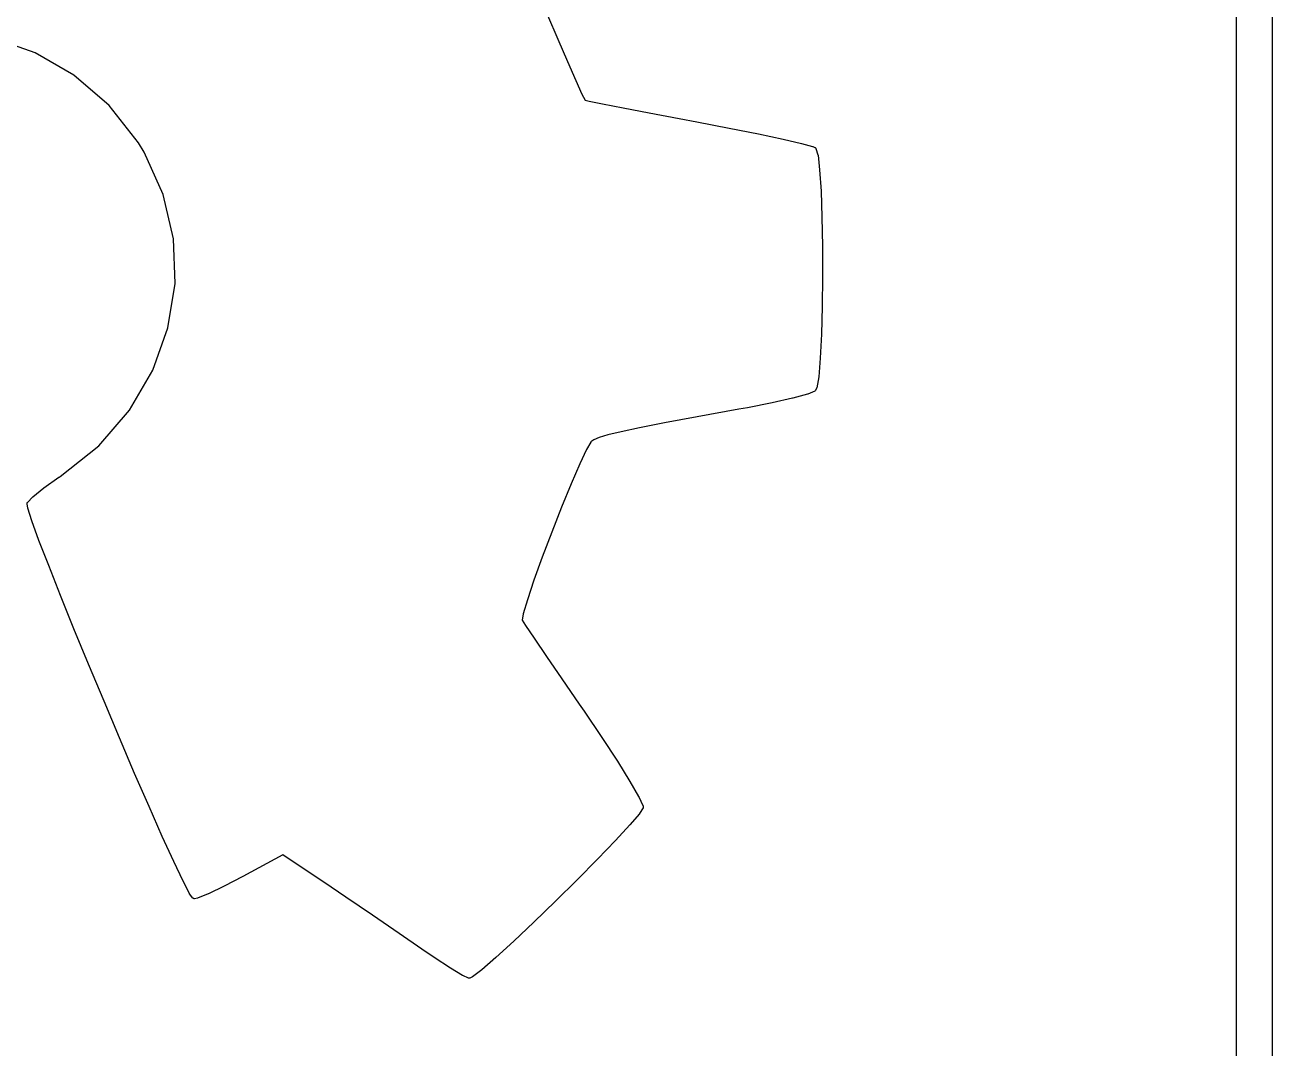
# Model space of a CAD drawing. Extents: x 10 to 287, y -200 to -10.
# Drawn here: x 117.835 to 122.03, y -62.817 to -59.374 of the extents above; entities that cross this region are included whole.
import ezdxf

# ---------------------------------------------------------------- set-up
doc = ezdxf.new("R2010")
doc.units = 0
doc.layers.add('BLACK', color=7, linetype='CONTINUOUS')

msp = doc.modelspace()

# ---------------------------------------------------------------- linework, layer by layer
at = {"layer": 'BLACK', "linetype": 'CONTINUOUS'}
for p, q in [((121.91, -63.28), (121.91, -58.08)), ((122.03, -58.08), (122.03, -63.28)), ((119.593, -59.3413), (119.628, -59.4221)), ((117.869, -59.4675), (117.729, -59.4175)), ((119.628, -59.4221), (119.66, -59.4973)), ((118, -59.5433), (117.869, -59.4675)), ((119.66, -59.4973), (119.66, -59.4973)), ((119.66, -59.4973), (119.688, -59.5607)), ((118.118, -59.6446), (118, -59.5433)), ((119.688, -59.5607), (119.708, -59.6062)), ((119.708, -59.6062), (119.719, -59.6266)), ((118.217, -59.7708), (118.118, -59.6446)), ((119.719, -59.6266), (119.733, -59.6302)), ((119.733, -59.6302), (119.778, -59.6395)), ((119.778, -59.6395), (119.778, -59.6395)), ((119.778, -59.6395), (119.847, -59.6529)), ((119.847, -59.6529), (119.847, -59.6529)), ((119.847, -59.6529), (119.935, -59.6697)), ((119.935, -59.6697), (119.935, -59.6697)), ((119.935, -59.6697), (120.036, -59.6889)), ((120.036, -59.6889), (120.095, -59.6999)), ((120.095, -59.6999), (120.095, -59.6999)), ((120.095, -59.6999), (120.095, -59.6999)), ((120.095, -59.6999), (120.204, -59.7206)), ((120.204, -59.7206), (120.204, -59.7206)), ((120.204, -59.7206), (120.204, -59.7206)), ((120.204, -59.7206), (120.302, -59.7403)), ((118.236, -59.8017), (118.217, -59.7708)), ((120.302, -59.7403), (120.302, -59.7403)), ((120.302, -59.7403), (120.302, -59.7403)), ((120.302, -59.7403), (120.385, -59.7579)), ((120.385, -59.7579), (120.385, -59.7579)), ((120.385, -59.7579), (120.385, -59.7579)), ((120.385, -59.7579), (120.447, -59.7724)), ((120.447, -59.7724), (120.447, -59.7724)), ((120.447, -59.7724), (120.447, -59.7724)), ((120.447, -59.7724), (120.484, -59.7826)), ((118.3, -59.9446), (118.236, -59.8017)), ((120.484, -59.7826), (120.485, -59.7829)), ((120.485, -59.7829), (120.485, -59.7829)), ((120.485, -59.7829), (120.492, -59.7861)), ((120.492, -59.7861), (120.492, -59.7862)), ((120.492, -59.7862), (120.493, -59.7862)), ((120.493, -59.7862), (120.494, -59.7876)), ((120.494, -59.7876), (120.495, -59.7889)), ((120.495, -59.7889), (120.495, -59.789)), ((120.495, -59.789), (120.495, -59.7891)), ((120.495, -59.7891), (120.502, -59.811)), ((120.502, -59.811), (120.502, -59.8116)), ((120.502, -59.8116), (120.503, -59.812)), ((120.503, -59.812), (120.508, -59.8616)), ((120.508, -59.8616), (120.508, -59.8617)), ((120.508, -59.8617), (120.508, -59.8618)), ((120.508, -59.8618), (120.513, -59.9332)), ((118.335, -60.0932), (118.3, -59.9446)), ((120.513, -59.9332), (120.513, -59.9332)), ((120.513, -59.9332), (120.513, -59.9333)), ((120.513, -59.9333), (120.516, -60.0207)), ((120.516, -60.0207), (120.516, -60.0207)), ((120.516, -60.0207), (120.516, -60.0208)), ((120.516, -60.0208), (120.518, -60.1183)), ((118.34, -60.2438), (118.335, -60.0932)), ((120.518, -60.1183), (120.518, -60.1184)), ((120.518, -60.1184), (120.518, -60.1184)), ((120.518, -60.1184), (120.518, -60.2204)), ((120.518, -60.2205), (120.517, -60.3211)), ((120.518, -60.2204), (120.518, -60.2204)), ((120.518, -60.2204), (120.518, -60.2205)), ((118.316, -60.3926), (118.34, -60.2438)), ((120.517, -60.3212), (120.514, -60.4147)), ((120.517, -60.3211), (120.517, -60.3212)), ((120.517, -60.3212), (120.517, -60.3212)), ((118.265, -60.5359), (118.316, -60.3926)), ((120.514, -60.4148), (120.51, -60.4954)), ((120.514, -60.4147), (120.514, -60.4148)), ((120.514, -60.4148), (120.514, -60.4148)), ((120.51, -60.4955), (120.505, -60.5574)), ((120.51, -60.4954), (120.51, -60.4955)), ((120.51, -60.4955), (120.51, -60.4955)), ((118.187, -60.6696), (118.265, -60.5359)), ((120.505, -60.5578), (120.499, -60.5951)), ((120.505, -60.5574), (120.505, -60.5576)), ((120.505, -60.5576), (120.505, -60.5578)), ((120.467, -60.6161), (120.418, -60.6294)), ((120.468, -60.6159), (120.467, -60.6161)), ((120.492, -60.6066), (120.468, -60.6159)), ((120.468, -60.6159), (120.468, -60.6159)), ((120.493, -60.6054), (120.492, -60.6066)), ((120.494, -60.6043), (120.493, -60.6054)), ((120.498, -60.5965), (120.494, -60.6043)), ((120.499, -60.5951), (120.498, -60.5957)), ((120.498, -60.5957), (120.498, -60.5965)), ((120.348, -60.6452), (120.265, -60.6618)), ((120.417, -60.6295), (120.348, -60.6452)), ((120.348, -60.6452), (120.348, -60.6452)), ((120.348, -60.6452), (120.348, -60.6452)), ((120.418, -60.6294), (120.417, -60.6294)), ((120.417, -60.6294), (120.417, -60.6295)), ((118.083, -60.79), (118.187, -60.6696)), ((120.096, -60.6928), (119.986, -60.7133)), ((120.236, -60.6672), (120.096, -60.6928)), ((120.265, -60.6619), (120.236, -60.6672)), ((120.236, -60.6672), (120.236, -60.6672)), ((120.236, -60.6672), (120.236, -60.6672)), ((120.265, -60.6618), (120.265, -60.6618)), ((120.265, -60.6618), (120.265, -60.6619)), ((119.84, -60.7428), (119.796, -60.7533)), ((119.902, -60.7297), (119.84, -60.7428)), ((119.986, -60.7133), (119.902, -60.7297)), ((119.738, -60.7778), (119.724, -60.8022)), ((119.739, -60.7769), (119.738, -60.7778)), ((119.749, -60.7696), (119.739, -60.7769)), ((119.767, -60.762), (119.749, -60.7696)), ((119.796, -60.7533), (119.767, -60.762)), ((117.954, -60.8934), (118.083, -60.79)), ((119.724, -60.8022), (119.701, -60.8509)), ((119.701, -60.8509), (119.672, -60.9176)), ((117.899, -60.9315), (117.949, -60.8961)), ((117.949, -60.8961), (117.95, -60.8961)), ((117.95, -60.8961), (117.954, -60.8934)), ((117.95, -60.8961), (117.95, -60.8961)), ((117.861, -60.9617), (117.899, -60.9317)), ((117.899, -60.9316), (117.899, -60.9315)), ((117.899, -60.9317), (117.899, -60.9316)), ((119.672, -60.9176), (119.64, -60.996)), ((117.842, -60.9844), (117.843, -60.9828)), ((117.843, -60.9846), (117.842, -60.9844)), ((117.842, -60.9849), (117.843, -60.9846)), ((117.845, -60.9994), (117.842, -60.9849)), ((117.843, -60.9812), (117.844, -60.981)), ((117.843, -60.9828), (117.843, -60.9812)), ((117.844, -60.9808), (117.861, -60.9623)), ((117.844, -60.981), (117.844, -60.9808)), ((117.861, -60.9621), (117.861, -60.9617)), ((117.861, -60.9623), (117.861, -60.9621)), ((117.845, -60.9998), (117.845, -60.9994)), ((117.845, -61.0002), (117.845, -60.9998)), ((117.858, -61.0425), (117.845, -61.0002)), ((119.64, -60.996), (119.607, -61.0804)), ((117.858, -61.0426), (117.858, -61.0425)), ((117.858, -61.0427), (117.858, -61.0426)), ((117.882, -61.1082), (117.858, -61.0427)), ((117.882, -61.1083), (117.882, -61.1082)), ((117.882, -61.1082), (117.882, -61.1082)), ((117.915, -61.1932), (117.882, -61.1083)), ((119.607, -61.0804), (119.575, -61.1646)), ((117.955, -61.2936), (117.915, -61.1932)), ((117.915, -61.1932), (117.915, -61.1932)), ((117.915, -61.1932), (117.915, -61.1932)), ((119.575, -61.1646), (119.547, -61.2425)), ((119.547, -61.2425), (119.525, -61.3083)), ((118, -61.4056), (117.955, -61.2936)), ((117.955, -61.2936), (117.955, -61.2936)), ((117.955, -61.2936), (117.955, -61.2936)), ((119.525, -61.3083), (119.511, -61.3556)), ((119.511, -61.3556), (119.507, -61.3772)), ((118, -61.4057), (118, -61.4056)), ((118, -61.4056), (118, -61.4056)), ((118.049, -61.5254), (118, -61.4057)), ((119.507, -61.3772), (119.519, -61.3953)), ((119.519, -61.3953), (119.519, -61.3953)), ((119.519, -61.3953), (119.548, -61.4376)), ((119.548, -61.4376), (119.548, -61.4377)), ((119.548, -61.4377), (119.589, -61.4987)), ((118.101, -61.649), (118.049, -61.5254)), ((118.049, -61.5254), (118.049, -61.5254)), ((118.049, -61.5254), (118.049, -61.5254)), ((119.589, -61.4987), (119.641, -61.574)), ((119.641, -61.574), (119.699, -61.6593)), ((118.153, -61.7726), (118.101, -61.649)), ((118.101, -61.649), (118.101, -61.649)), ((118.101, -61.649), (118.101, -61.649)), ((119.699, -61.6593), (119.716, -61.6835)), ((119.716, -61.6835), (119.716, -61.6835)), ((119.716, -61.6835), (119.716, -61.6835)), ((119.716, -61.6835), (119.775, -61.7713)), ((118.204, -61.8923), (118.153, -61.7726)), ((118.153, -61.7726), (118.153, -61.7726)), ((118.153, -61.7726), (118.153, -61.7726)), ((119.775, -61.7713), (119.775, -61.7714)), ((119.775, -61.7714), (119.775, -61.7714)), ((119.775, -61.7714), (119.828, -61.8515)), ((119.828, -61.8515), (119.828, -61.8516)), ((119.828, -61.8516), (119.828, -61.8516)), ((119.828, -61.8516), (119.87, -61.9194)), ((118.253, -62.0042), (118.204, -61.8923)), ((118.204, -61.8923), (118.204, -61.8923)), ((118.204, -61.8923), (118.204, -61.8923)), ((119.87, -61.9194), (119.87, -61.9195)), ((119.87, -61.9195), (119.87, -61.9196)), ((119.87, -61.9196), (119.899, -61.9705)), ((119.899, -61.9705), (119.9, -61.9707)), ((119.9, -61.9707), (119.9, -61.9709)), ((119.9, -61.9709), (119.913, -62.0003)), ((119.913, -62.0003), (119.913, -62.001)), ((119.913, -62.001), (119.914, -62.0015)), ((119.914, -62.0015), (119.915, -62.0051)), ((118.253, -62.0043), (118.253, -62.0042)), ((118.253, -62.0042), (118.253, -62.0042)), ((118.297, -62.1045), (118.253, -62.0043)), ((119.902, -62.0283), (119.87, -62.066)), ((119.914, -62.0086), (119.902, -62.0277)), ((119.902, -62.0277), (119.902, -62.0279)), ((119.902, -62.0279), (119.902, -62.0283)), ((119.915, -62.0051), (119.914, -62.0069)), ((119.914, -62.0069), (119.914, -62.0086)), ((119.87, -62.0661), (119.821, -62.1184)), ((119.87, -62.066), (119.87, -62.066)), ((119.87, -62.066), (119.87, -62.0661)), ((118.297, -62.1046), (118.297, -62.1045)), ((118.297, -62.1045), (118.297, -62.1045)), ((118.336, -62.1893), (118.297, -62.1046)), ((119.821, -62.1184), (119.761, -62.1813)), ((119.821, -62.1184), (119.821, -62.1184)), ((119.821, -62.1184), (119.821, -62.1184)), ((118.703, -62.1662), (118.568, -62.2393)), ((118.865, -62.2756), (118.703, -62.1662)), ((118.336, -62.1894), (118.336, -62.1893)), ((118.336, -62.1893), (118.336, -62.1893)), ((118.367, -62.2547), (118.336, -62.1894)), ((119.761, -62.1813), (119.692, -62.2506)), ((119.761, -62.1813), (119.761, -62.1813)), ((119.761, -62.1813), (119.761, -62.1813)), ((118.568, -62.2394), (118.505, -62.272)), ((118.568, -62.2393), (118.568, -62.2393)), ((118.568, -62.2393), (118.568, -62.2394)), ((119.692, -62.2507), (119.62, -62.3224)), ((119.692, -62.2506), (119.692, -62.2506)), ((119.692, -62.2506), (119.692, -62.2507)), ((118.367, -62.2548), (118.367, -62.2547)), ((118.367, -62.2549), (118.367, -62.2548)), ((118.389, -62.2969), (118.367, -62.2549)), ((118.505, -62.2721), (118.452, -62.2975)), ((118.505, -62.272), (118.505, -62.272)), ((118.505, -62.272), (118.505, -62.2721)), ((118.914, -62.3085), (118.865, -62.2756)), ((118.865, -62.2756), (118.865, -62.2756)), ((118.389, -62.2972), (118.389, -62.2969)), ((118.389, -62.2976), (118.389, -62.2972)), ((118.4, -62.3124), (118.389, -62.2976)), ((118.401, -62.3129), (118.4, -62.3124)), ((118.402, -62.3137), (118.401, -62.3129)), ((118.403, -62.3139), (118.402, -62.3137)), ((118.404, -62.3144), (118.403, -62.3139)), ((118.405, -62.3143), (118.404, -62.3142)), ((118.404, -62.3142), (118.404, -62.3144)), ((118.415, -62.3123), (118.405, -62.3143)), ((118.451, -62.2976), (118.415, -62.3121)), ((118.415, -62.3121), (118.415, -62.3121)), ((118.415, -62.3121), (118.415, -62.3123)), ((118.452, -62.2975), (118.451, -62.2976)), ((118.452, -62.2975), (118.452, -62.2975)), ((119.004, -62.37), (118.914, -62.3085)), ((118.914, -62.3085), (118.914, -62.3085)), ((119.62, -62.3225), (119.547, -62.3927)), ((119.62, -62.3224), (119.62, -62.3224)), ((119.62, -62.3224), (119.62, -62.3225)), ((119.094, -62.4315), (119.004, -62.37)), ((119.547, -62.3927), (119.479, -62.4573)), ((119.547, -62.3927), (119.547, -62.3927)), ((119.547, -62.3927), (119.547, -62.3927)), ((119.17, -62.4838), (119.094, -62.4315)), ((119.094, -62.4315), (119.094, -62.4315)), ((119.479, -62.4573), (119.419, -62.5122)), ((119.479, -62.4573), (119.479, -62.4573)), ((119.479, -62.4573), (119.479, -62.4573)), ((119.212, -62.5123), (119.17, -62.4838)), ((119.17, -62.4838), (119.17, -62.4838)), ((119.17, -62.4838), (119.17, -62.4838)), ((119.212, -62.5124), (119.212, -62.5123)), ((119.267, -62.5478), (119.212, -62.5124)), ((119.212, -62.5124), (119.212, -62.5124)), ((119.419, -62.5123), (119.372, -62.5534)), ((119.419, -62.5122), (119.419, -62.5122)), ((119.419, -62.5122), (119.419, -62.5123)), ((119.267, -62.5479), (119.267, -62.5478)), ((119.267, -62.5478), (119.267, -62.5478)), ((119.307, -62.5721), (119.267, -62.5479)), ((119.307, -62.5722), (119.307, -62.5721)), ((119.308, -62.5724), (119.307, -62.5722)), ((119.327, -62.5814), (119.308, -62.5724)), ((119.328, -62.5814), (119.327, -62.5814)), ((119.328, -62.5815), (119.328, -62.5814)), ((119.329, -62.5815), (119.328, -62.5815)), ((119.331, -62.5815), (119.329, -62.5815)), ((119.34, -62.5776), (119.331, -62.5814)), ((119.331, -62.5814), (119.331, -62.5814)), ((119.331, -62.5814), (119.331, -62.5815)), ((119.341, -62.577), (119.34, -62.5772)), ((119.34, -62.5772), (119.34, -62.5776)), ((119.372, -62.5536), (119.341, -62.577)), ((119.372, -62.5534), (119.372, -62.5535)), ((119.372, -62.5535), (119.372, -62.5536))]:
    msp.add_line(p, q, dxfattribs=at)

doc.saveas('drawing.dxf')
